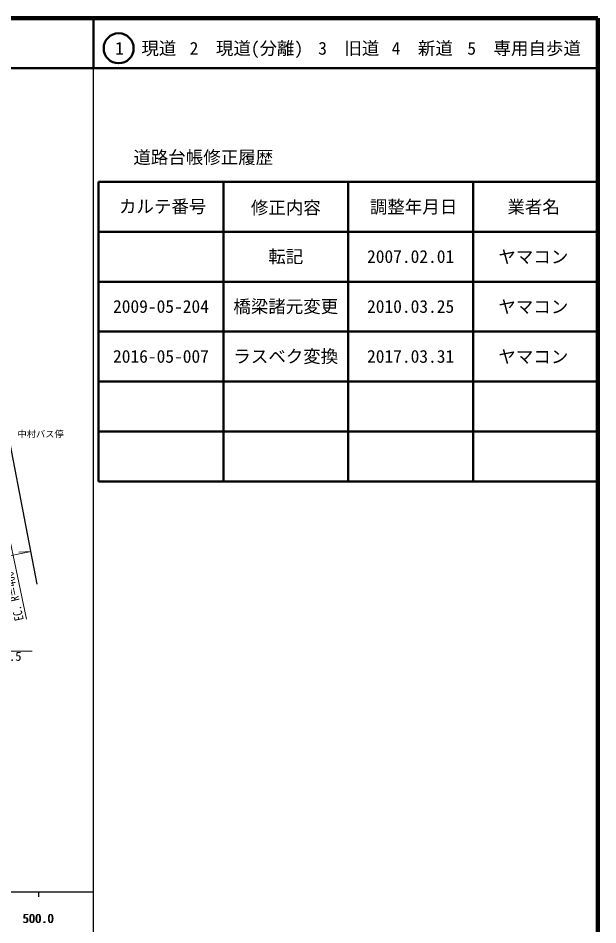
# Model space of a CAD drawing. Units: millimetres at full size, sheet at 1:1000; details may follow other scales. Extents: x 40000 to 680000, y 20000 to 380000.
# Drawn here: x 563896 to 680000, y 198357 to 380000 of the extents above; entities that cross this region are included whole.
import ezdxf
from ezdxf.enums import TextEntityAlignment as Align

# ---------------------------------------------------------------- set-up
doc = ezdxf.new("R2010")
doc.units = ezdxf.units.MM
doc.header["$LTSCALE"] = 1000
doc.layers.add('M-BMK-HTXT', color=7, linetype='Continuous')
doc.layers.add('M-TTL-TXT', color=7, linetype='Continuous')
for name, color, linetype, lineweight in [('M-BMK-OTRS', 5, 'Continuous', 25), ('M-STR-HTXT', 7, 'Continuous', 13), ('M-TTL', 2, 'Continuous', 140), ('M-TTL-BAND', 7, 'Continuous', 25), ('M-TTL-FRAM', 2, 'Continuous', 50), ('M-TTL-LINE', 7, 'Continuous', 50)]:
    doc.layers.add(name, color=color, linetype=linetype, lineweight=lineweight)
doc.styles.add('ＭＳ ゴシック', font='')
doc.styles.get('ＭＳ ゴシック').set_extended_font_data('MS Gothic')

msp = doc.modelspace()

# ---------------------------------------------------------------- linework, layer by layer
at = {"layer": 'M-BMK-OTRS'}
msp.add_line((567738, 266629), (554338, 335915), dxfattribs=at)
at = {"layer": 'M-STR-HTXT'}
for p, q in [((556615, 302117), (565566, 259620)), ((494967, 258501), (566472, 273178)), ((566472, 273178), (564022, 273024))]:
    msp.add_line(p, q, dxfattribs=at)
msp.add_lwpolyline([(554723, 296969), (549551, 253201), (566723, 253201)], dxfattribs=at)
at = {"layer": 'M-TTL'}
for p, q in [((680000, 380000), (40000, 380000)), ((680000, 20000), (680000, 380000))]:
    msp.add_line(p, q, dxfattribs=at)
at = {"layer": 'M-TTL-BAND'}
for p, q in [((579000, 20000), (579000, 370000)), ((40000, 205000), (579000, 205000)), ((568000, 205000), (568000, 204000))]:
    msp.add_line(p, q, dxfattribs=at)
at = {"layer": 'M-TTL-FRAM'}
for p, q in [((580000, 347197), (580000, 287197)), ((580000, 347197), (680000, 347197)), ((580000, 287197), (680000, 287197))]:
    msp.add_line(p, q, dxfattribs=at)
at = {"layer": 'M-TTL-LINE'}
for p, q in [((579000, 380000), (579000, 370000)), ((40000, 370000), (680000, 370000)), ((605000, 347197), (605000, 287197)), ((630000, 347197), (630000, 287197)), ((655000, 347197), (655000, 287197)), ((580000, 337197), (680000, 337197)), ((580000, 327197), (680000, 327197)), ((580000, 317197), (680000, 317197)), ((580000, 307197), (680000, 307197)), ((580000, 297197), (680000, 297197))]:
    msp.add_line(p, q, dxfattribs=at)
msp.add_circle((584031, 373958), 3000, dxfattribs=at)

# ---------------------------------------------------------------- texts
at = {"layer": 'M-BMK-HTXT', "style": 'ＭＳ ゴシック'}
msp.add_text('中村バス停', height=1320, dxfattribs=at).set_placement((563775, 296682), align=Align.MIDDLE_LEFT)
at = {"layer": 'M-STR-HTXT', "style": 'ＭＳ ゴシック', "width": 0.8}
msp.add_text('EC. R＝400', height=1833, rotation=102.408, dxfattribs=at).set_placement((565566, 259620), align=Align.BOTTOM_LEFT)
at = {"layer": 'M-STR-HTXT', "style": 'ＭＳ ゴシック'}
msp.add_text('φ300 L=8.5', height=1833, dxfattribs=at).set_placement((551451, 250701), align=Align.BOTTOM_LEFT)
at = {"layer": 'M-TTL-BAND', "style": 'ＭＳ ゴシック'}
for p in [(567844, 198195), (568000, 198195)]:
    msp.add_text('500.0', height=1833, dxfattribs=at).set_placement(p, align=Align.BOTTOM_CENTER)
at = {"layer": 'M-TTL-TXT', "style": 'ＭＳ ゴシック'}
for s, p in [('1\u3000現道', (589448, 373958)), ('2\u3000現道(分離)', (609619, 373958)), ('3\u3000旧道', (630121, 373958)), ('4\u3000新道', (644824, 373958)), ('5\u3000専用自歩道', (665228, 373958)), ('道路台帳修正履歴', (600968, 352113)), ('カルテ番号', (592839, 342277)), ('修正内容', (617509, 342023)), ('調整年月日', (643089, 342197)), ('業者名', (667134, 342197)), ('転記', (617500, 332245)), ('2007.02.01', (642500, 332245)), ('ヤマコン', (667077, 332189)), ('2009-05-204', (592500, 322245)), ('橋梁諸元変更', (617500, 322245)), ('2010.03.25', (642500, 322245)), ('ヤマコン', (667077, 322189)), ('2016-05-007', (592500, 312245)), ('ラスベク変換', (617500, 312245)), ('2017.03.31', (642500, 312245)), ('ヤマコン', (667077, 312189))]:
    msp.add_text(s, height=2566, dxfattribs=at).set_placement(p, align=Align.MIDDLE_CENTER)

doc.saveas('drawing.dxf')
